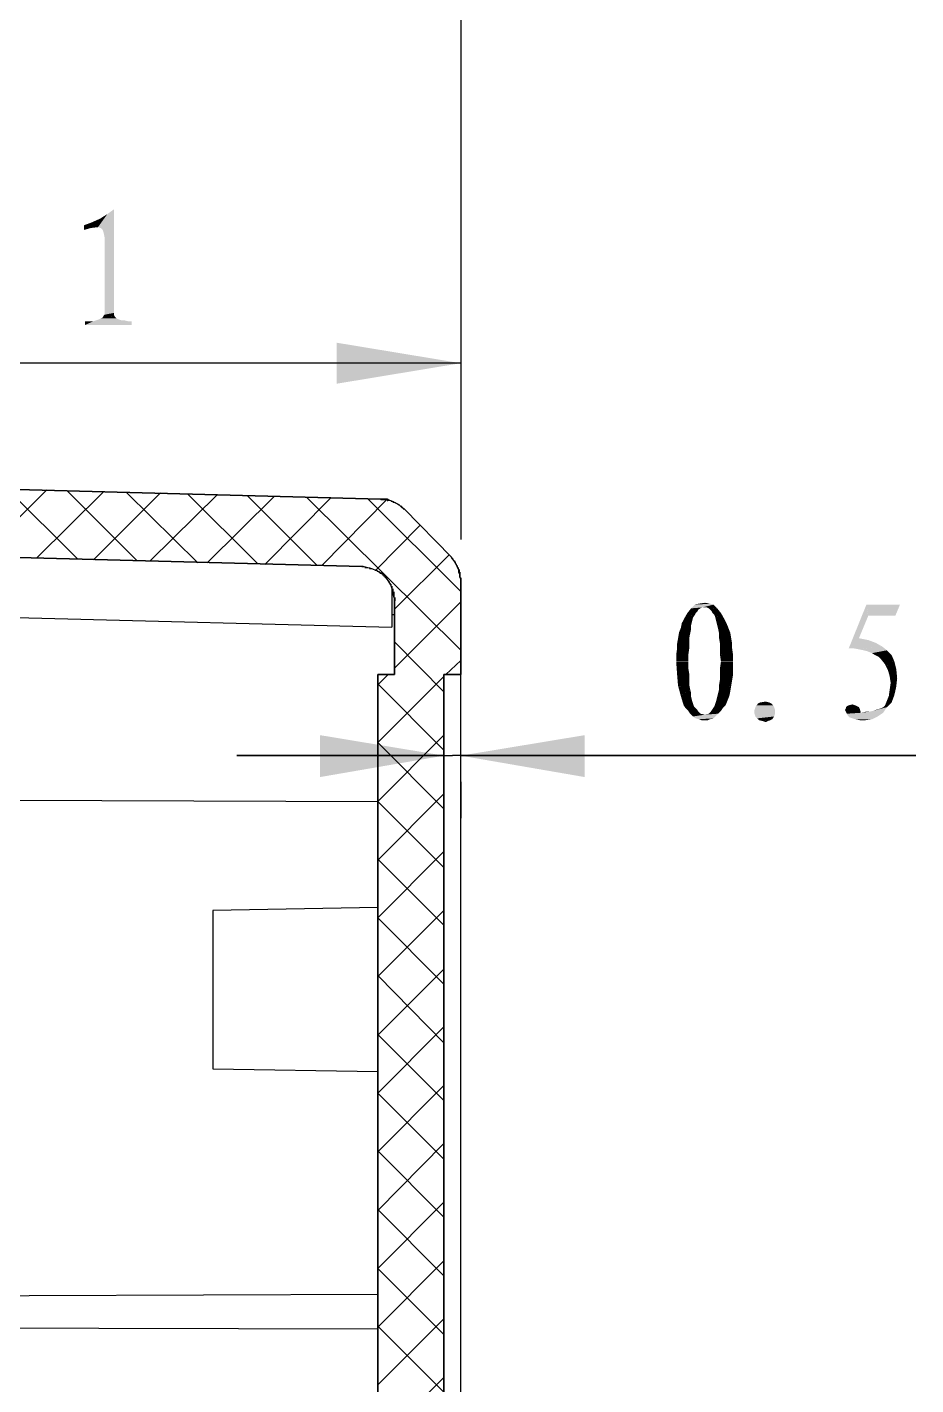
# Model space of a CAD drawing. Header units: millimetres. Extents: x 67 to 592, y -195 to 280.
# Drawn here: x 428.56 to 455.46, y 90.32 to 131.42 of the extents above; entities that cross this region are included whole.
import ezdxf

# ---------------------------------------------------------------- set-up
doc = ezdxf.new("R2010")
doc.units = ezdxf.units.MM
doc.layers.add('PDF_图层 1', color=7, linetype='Continuous', true_color=0x231f20)

msp = doc.modelspace()

# ---------------------------------------------------------------- linework, layer by layer
at = {"layer": 'PDF_图层 1', "color": 7, "lineweight": -3}
for points in [[(441.685, 143.794), (441.685, 115.913)], [(441.685, 123.137), (441.685, 115.913)], [(441.685, 121.247), (427.124, 121.247)], [(429.156, 117.409), (427.124, 115.377)], [(427.971, 117.437), (430.087, 115.32)], [(430.877, 117.352), (428.845, 115.349)], [(429.777, 117.38), (431.893, 115.264)], [(432.599, 117.324), (430.567, 115.292)], [(431.583, 117.324), (433.727, 115.207)], [(434.32, 117.268), (432.288, 115.264)], [(433.417, 117.296), (435.533, 115.179)], [(436.041, 117.211), (434.01, 115.208)], [(435.223, 117.239), (437.34, 115.123)], [(437.763, 117.183), (435.759, 115.151)], [(437.029, 117.183), (441.685, 112.555)], [(438.863, 117.155), (441.685, 114.333)], [(439.456, 117.126), (437.481, 115.123)], [(439.964, 116.844), (441.403, 115.377), (439.964, 116.844), (439.907, 116.873), (439.823, 116.957), (439.597, 117.07), (439.512, 117.098), (439.456, 117.127), (439.258, 117.127)], [(440.444, 116.336), (439.118, 114.982)], [(441.319, 115.433), (439.682, 113.797)], [(441.685, 3.994), (441.685, 114.671), (441.685, 114.728), (441.657, 114.784), (441.657, 114.869), (441.629, 114.925), (441.629, 114.982), (441.601, 115.038), (441.572, 115.095), (441.544, 115.151), (441.488, 115.264), (441.431, 115.32), (441.403, 115.377)], [(439.597, 114.417), (439.597, 113.26)], [(441.685, 114.671), (441.685, 111.821)], [(441.685, 114.022), (439.682, 112.019)], [(417.614, 113.825), (439.597, 113.26)], [(439.682, 113.627), (439.597, 113.627)], [(439.682, 112.809), (441.178, 111.285)], [(441.685, 112.244), (441.234, 111.821)], [(439.484, 111.821), (439.174, 111.511)], [(441.177, 6.816), (441.177, 111.821), (441.685, 111.821), (441.177, 111.821), (441.177, 6.816), (441.685, 6.816)], [(441.177, 111.765), (439.174, 109.761)], [(439.174, 111.539), (441.177, 109.535)], [(441.177, 107.475), (441.177, 110.579), (441.177, 73.696)], [(441.177, 109.987), (439.174, 107.983)], [(439.174, 109.761), (441.177, 107.758)], [(441.177, 109.366), (434.913, 109.366), (441.431, 109.366)], [(441.685, 109.366), (455.457, 109.366), (441.431, 109.366)], [(441.685, 108.576), (441.685, 107.475)], [(441.177, 108.209), (439.174, 106.205)], [(414.115, 108.068), (439.174, 107.983)], [(439.174, 107.983), (441.177, 105.98)], [(441.177, 106.46), (439.174, 104.456)], [(439.174, 106.234), (441.177, 104.23)], [(439.174, 104.766), (434.179, 104.682)], [(434.179, 104.682), (434.179, 99.884)], [(441.177, 104.682), (439.174, 102.678)], [(439.174, 104.456), (441.177, 102.452)], [(441.177, 102.904), (439.174, 100.9)], [(439.174, 102.706), (441.177, 100.675)], [(441.177, 101.154), (439.174, 99.151)], [(439.174, 100.928), (441.177, 98.925)], [(434.179, 99.884), (439.174, 99.8)], [(441.177, 99.376), (439.174, 97.373)], [(439.174, 99.151), (441.177, 97.147)], [(441.177, 97.627), (439.174, 95.595)], [(439.174, 97.401), (441.177, 95.397)], [(441.177, 95.849), (439.174, 93.845)], [(439.174, 95.623), (441.177, 93.62)], [(441.177, 94.071), (439.174, 92.067)], [(439.174, 93.845), (441.177, 91.842)], [(439.174, 93.055), (418.066, 92.971)], [(441.177, 92.321), (439.174, 90.318)], [(439.174, 92.096), (441.177, 90.092)], [(418.066, 92.067), (439.174, 92.011)], [(441.177, 90.543), (439.174, 88.54)]]:
    msp.add_lwpolyline(points, dxfattribs=at)
for points in [[(412.563, 117.324), (413.071, 117.324), (413.071, 117.832), (439.259, 117.126), (413.071, 117.832), (413.071, 117.324)], [(438.694, 115.095), (410.587, 115.828)], [(439.174, 62.126), (439.174, 111.821)], [(439.174, 111.821), (439.682, 111.821)]]:
    msp.add_lwpolyline(points, close=True, dxfattribs=at)
msp.add_open_spline([(439.682, 114.079), (439.682, 113.326), (439.682, 112.574), (439.682, 111.821), (439.682, 112.574), (439.682, 113.326), (439.682, 114.079), (439.672, 114.126), (439.663, 114.173), (439.654, 114.22), (439.602, 114.687), (439.29, 114.985), (438.835, 115.066), (438.788, 115.076), (438.741, 115.085), (438.694, 115.095)], degree=3, knots=[0, 0, 0, 0, 1, 1, 1, 2, 2, 2, 3, 3, 3, 4, 4, 4, 5, 5, 5, 5], dxfattribs=at)
at = {"layer": 'PDF_图层 1', "color": 7, "transparency": 33554559}
for points in [[(430.708, 125.367), (430.99, 125.762), (431.188, 125.903)], [(430.792, 125.338), (430.708, 125.367), (431.188, 125.903)], [(430.792, 125.338), (430.849, 125.282), (431.188, 125.903)], [(430.849, 125.282), (430.877, 125.197), (431.188, 125.903)], [(430.877, 125.197), (430.905, 125.056), (431.188, 125.903)], [(431.188, 125.903), (430.906, 125.056), (431.188, 122.77)], [(430.511, 125.508), (430.284, 125.423), (430.708, 125.366)], [(430.285, 125.423), (430.482, 125.338), (430.708, 125.366)], [(430.285, 125.423), (430.285, 125.282), (430.482, 125.338)], [(430.511, 125.508), (430.708, 125.366), (430.765, 125.62)], [(430.765, 125.62), (430.708, 125.366), (430.99, 125.762)], [(430.906, 125.056), (430.906, 122.714), (431.188, 122.77)], [(431.611, 122.516), (430.313, 122.404), (431.724, 122.516)], [(430.567, 122.516), (430.313, 122.404), (431.611, 122.516)], [(430.454, 122.516), (430.313, 122.404), (430.567, 122.516)], [(430.313, 122.516), (430.313, 122.404), (430.454, 122.516)], [(431.724, 122.516), (430.313, 122.404), (431.724, 122.404)], [(431.413, 122.545), (430.567, 122.517), (431.498, 122.545)], [(430.652, 122.545), (430.567, 122.517), (431.413, 122.545)], [(431.498, 122.545), (430.567, 122.517), (431.611, 122.517)], [(430.736, 122.573), (430.652, 122.545), (431.329, 122.573)], [(431.329, 122.573), (430.652, 122.545), (431.413, 122.545)], [(430.792, 122.601), (430.736, 122.573), (431.273, 122.601)], [(431.272, 122.601), (430.736, 122.573), (431.329, 122.573)], [(430.849, 122.629), (430.792, 122.601), (431.216, 122.657)], [(431.216, 122.657), (430.792, 122.601), (431.272, 122.601)], [(430.877, 122.686), (430.849, 122.629), (431.216, 122.658)], [(430.906, 122.714), (430.877, 122.686), (431.188, 122.714)], [(431.188, 122.714), (430.877, 122.686), (431.216, 122.657)], [(431.188, 122.77), (430.906, 122.714), (431.188, 122.714)], [(441.685, 121.247), (437.932, 121.867), (437.932, 120.626)], [(448.769, 113.938), (448.656, 113.825), (449.333, 113.938)], [(448.656, 113.825), (448.994, 113.853), (449.333, 113.937)], [(449.248, 113.966), (448.768, 113.938), (449.333, 113.938)], [(448.882, 113.966), (448.769, 113.938), (449.248, 113.966)], [(449.079, 113.994), (448.882, 113.966), (449.248, 113.966)], [(448.994, 113.853), (449.079, 113.853), (449.333, 113.938)], [(449.079, 113.853), (449.135, 113.853), (449.333, 113.938)], [(449.135, 113.853), (449.192, 113.825), (449.333, 113.938)], [(449.333, 113.938), (449.192, 113.825), (449.446, 113.825)], [(454.017, 113.599), (453.425, 112.611), (453.961, 113.938)], [(453.961, 113.938), (454.018, 113.599), (454.977, 113.938)], [(454.017, 113.599), (454.836, 113.599), (454.977, 113.938)], [(448.43, 113.486), (448.373, 113.373), (448.684, 113.429)], [(448.543, 113.684), (448.43, 113.486), (448.797, 113.684)], [(448.43, 113.486), (448.769, 113.627), (448.797, 113.683)], [(448.43, 113.486), (448.712, 113.543), (448.769, 113.627)], [(448.43, 113.486), (448.684, 113.429), (448.712, 113.543)], [(448.543, 113.684), (448.881, 113.796), (448.938, 113.825)], [(448.656, 113.825), (448.543, 113.683), (448.938, 113.825)], [(448.543, 113.684), (448.853, 113.74), (448.882, 113.796)], [(448.543, 113.684), (448.797, 113.684), (448.853, 113.74)], [(448.656, 113.825), (448.938, 113.825), (448.994, 113.853)], [(449.192, 113.825), (449.22, 113.797), (449.446, 113.825)], [(449.22, 113.797), (449.277, 113.74), (449.446, 113.824)], [(449.277, 113.74), (449.305, 113.683), (449.446, 113.824)], [(449.446, 113.825), (449.305, 113.683), (449.559, 113.683)], [(449.305, 113.684), (449.361, 113.627), (449.559, 113.684)], [(449.361, 113.627), (449.389, 113.543), (449.559, 113.684)], [(449.559, 113.684), (449.389, 113.542), (449.671, 113.486)], [(449.389, 113.543), (449.417, 113.43), (449.671, 113.486)], [(449.671, 113.486), (449.417, 113.429), (449.728, 113.373)], [(454.017, 113.599), (453.735, 112.922), (453.425, 112.611)], [(448.289, 113.091), (448.261, 112.922), (448.628, 113.063)], [(448.261, 112.922), (448.599, 112.922), (448.627, 113.063)], [(448.345, 113.232), (448.289, 113.091), (448.656, 113.204)], [(448.289, 113.091), (448.628, 113.063), (448.656, 113.204)], [(448.374, 113.373), (448.345, 113.232), (448.656, 113.317)], [(448.656, 113.317), (448.345, 113.232), (448.656, 113.204)], [(448.374, 113.373), (448.656, 113.317), (448.684, 113.43)], [(449.417, 113.43), (449.446, 113.317), (449.728, 113.373)], [(449.728, 113.373), (449.446, 113.317), (449.785, 113.232)], [(449.446, 113.317), (449.474, 113.204), (449.784, 113.232)], [(449.784, 113.232), (449.474, 113.204), (449.841, 113.091)], [(449.474, 113.204), (449.502, 113.063), (449.841, 113.091)], [(449.502, 113.063), (449.502, 112.921), (449.841, 113.091)], [(449.841, 113.091), (449.502, 112.922), (449.869, 112.922)], [(448.261, 112.922), (448.232, 112.752), (448.599, 112.922)], [(448.599, 112.922), (448.232, 112.752), (448.599, 112.752)], [(448.232, 112.752), (448.232, 112.611), (448.599, 112.752)], [(448.599, 112.752), (448.232, 112.611), (448.599, 112.611)], [(449.502, 112.922), (449.53, 112.752), (449.869, 112.922)], [(449.869, 112.922), (449.53, 112.752), (449.897, 112.752)], [(449.53, 112.752), (449.53, 112.611), (449.897, 112.752)], [(449.897, 112.752), (449.531, 112.611), (449.897, 112.611)], [(453.735, 112.922), (453.425, 112.611), (454.017, 112.865)], [(454.017, 112.865), (453.425, 112.611), (454.243, 112.781)], [(454.243, 112.781), (453.425, 112.611), (454.441, 112.668)], [(453.425, 112.611), (453.594, 112.611), (454.441, 112.668)], [(453.594, 112.611), (453.735, 112.584), (454.441, 112.668)], [(453.735, 112.583), (453.876, 112.555), (454.441, 112.668)], [(454.441, 112.668), (453.876, 112.555), (454.582, 112.555)], [(448.232, 112.611), (448.204, 112.414), (448.599, 112.611)], [(448.204, 112.414), (448.571, 112.414), (448.599, 112.611)], [(448.204, 112.414), (448.204, 112.217), (448.571, 112.414)], [(448.571, 112.414), (448.204, 112.217), (448.571, 112.217)], [(448.204, 112.216), (448.232, 111.821), (448.571, 112.216)], [(448.571, 112.216), (448.232, 111.821), (448.571, 112.019)], [(449.53, 112.611), (449.53, 112.414), (449.897, 112.611)], [(449.53, 112.414), (449.559, 112.217), (449.926, 112.414)], [(449.925, 112.216), (449.53, 112.019), (449.925, 112.019)], [(449.897, 112.611), (449.531, 112.414), (449.925, 112.414)], [(449.559, 112.216), (449.531, 112.019), (449.925, 112.216)], [(449.925, 112.414), (449.559, 112.217), (449.925, 112.217)], [(453.876, 112.555), (453.989, 112.527), (454.582, 112.555)], [(453.989, 112.527), (454.13, 112.47), (454.582, 112.555)], [(454.13, 112.47), (454.215, 112.413), (454.582, 112.555)], [(454.582, 112.555), (454.215, 112.413), (454.723, 112.413)], [(454.215, 112.414), (454.328, 112.357), (454.723, 112.414)], [(454.328, 112.357), (454.412, 112.273), (454.723, 112.414)], [(454.723, 112.414), (454.412, 112.273), (454.807, 112.217)], [(454.412, 112.273), (454.525, 112.132), (454.808, 112.216)], [(454.807, 112.216), (454.526, 112.132), (454.864, 111.99)], [(448.571, 112.019), (448.232, 111.821), (448.599, 111.849)], [(448.599, 111.849), (448.232, 111.821), (448.599, 111.68)], [(448.232, 111.821), (448.26, 111.482), (448.599, 111.68)], [(449.53, 112.019), (449.53, 111.849), (449.926, 112.019)], [(449.925, 112.019), (449.53, 111.849), (449.925, 111.821)], [(449.53, 111.849), (449.53, 111.68), (449.926, 111.821)], [(449.53, 111.68), (449.897, 111.652), (449.926, 111.821)], [(454.525, 112.132), (454.61, 111.962), (454.864, 111.99)], [(454.61, 111.962), (454.666, 111.765), (454.864, 111.99)], [(454.864, 111.99), (454.666, 111.765), (454.892, 111.708)], [(448.599, 111.68), (448.261, 111.483), (448.599, 111.511)], [(448.599, 111.511), (448.261, 111.483), (448.627, 111.37)], [(448.261, 111.482), (448.345, 111.172), (448.627, 111.37)], [(449.53, 111.68), (449.502, 111.511), (449.897, 111.652)], [(449.502, 111.511), (449.869, 111.483), (449.897, 111.652)], [(449.502, 111.511), (449.502, 111.37), (449.869, 111.483)], [(449.502, 111.37), (449.841, 111.313), (449.869, 111.482)], [(454.666, 111.765), (454.695, 111.567), (454.893, 111.708)], [(454.695, 111.567), (454.666, 111.37), (454.864, 111.454)], [(454.666, 111.37), (454.807, 111.2), (454.864, 111.454)], [(454.695, 111.567), (454.864, 111.454), (454.892, 111.708)], [(448.628, 111.37), (448.345, 111.172), (448.656, 111.257)], [(448.656, 111.257), (448.345, 111.172), (448.656, 111.144)], [(448.345, 111.172), (448.43, 110.89), (448.656, 111.144)], [(448.656, 111.144), (448.43, 110.89), (448.684, 111.031)], [(448.684, 111.031), (448.43, 110.89), (448.74, 110.862)], [(449.361, 110.862), (449.7, 110.89), (449.756, 111.031)], [(449.417, 111.031), (449.361, 110.862), (449.756, 111.031)], [(449.417, 111.031), (449.756, 111.031), (449.813, 111.172)], [(449.446, 111.144), (449.418, 111.031), (449.813, 111.172)], [(449.474, 111.257), (449.446, 111.144), (449.813, 111.172)], [(449.502, 111.37), (449.474, 111.257), (449.841, 111.313)], [(449.474, 111.257), (449.813, 111.172), (449.841, 111.313)], [(450.913, 111.003), (450.744, 110.975), (451.026, 110.975)], [(454.582, 111.031), (454.525, 110.89), (454.723, 110.974)], [(454.638, 111.172), (454.581, 111.031), (454.807, 111.2)], [(454.582, 111.031), (454.723, 110.974), (454.807, 111.2)], [(454.666, 111.37), (454.639, 111.172), (454.808, 111.2)], [(448.43, 110.89), (448.486, 110.805), (448.74, 110.862)], [(448.74, 110.862), (448.486, 110.805), (448.825, 110.777)], [(448.486, 110.805), (448.571, 110.721), (448.825, 110.777)], [(448.825, 110.777), (448.571, 110.721), (448.882, 110.693)], [(448.571, 110.721), (448.628, 110.636), (448.882, 110.693)], [(448.882, 110.693), (448.628, 110.636), (448.938, 110.636)], [(448.628, 110.636), (448.712, 110.551), (448.938, 110.636)], [(448.938, 110.636), (448.712, 110.551), (449.079, 110.608)], [(449.079, 110.608), (448.712, 110.551), (449.474, 110.636)], [(448.712, 110.551), (449.389, 110.551), (449.474, 110.636)], [(449.192, 110.636), (449.079, 110.608), (449.474, 110.636)], [(449.248, 110.693), (449.192, 110.636), (449.559, 110.721)], [(449.192, 110.636), (449.474, 110.636), (449.559, 110.721)], [(449.305, 110.777), (449.248, 110.693), (449.559, 110.721)], [(449.361, 110.862), (449.305, 110.777), (449.615, 110.805)], [(449.305, 110.777), (449.559, 110.721), (449.615, 110.805)], [(449.361, 110.862), (449.615, 110.805), (449.7, 110.89)], [(450.603, 110.834), (450.574, 110.749), (451.168, 110.834)], [(450.574, 110.749), (450.574, 110.636), (451.195, 110.749)], [(450.574, 110.636), (450.603, 110.551), (451.195, 110.636)], [(451.167, 110.834), (450.575, 110.749), (451.195, 110.749)], [(451.195, 110.749), (450.575, 110.636), (451.195, 110.636)], [(450.631, 110.89), (450.603, 110.833), (451.139, 110.89)], [(451.139, 110.89), (450.603, 110.833), (451.167, 110.833)], [(450.603, 110.551), (451.168, 110.551), (451.195, 110.636)], [(450.687, 110.947), (450.631, 110.89), (451.082, 110.947)], [(451.082, 110.947), (450.631, 110.89), (451.139, 110.89)], [(450.744, 110.974), (450.687, 110.947), (451.026, 110.974)], [(451.026, 110.974), (450.687, 110.947), (451.082, 110.947)], [(453.34, 110.805), (453.312, 110.749), (453.763, 110.777)], [(453.312, 110.749), (453.34, 110.692), (453.763, 110.777)], [(453.368, 110.862), (453.34, 110.834), (453.679, 110.862)], [(453.679, 110.862), (453.34, 110.834), (453.735, 110.834)], [(453.34, 110.834), (453.34, 110.805), (453.735, 110.834)], [(453.735, 110.834), (453.34, 110.805), (453.763, 110.777)], [(453.763, 110.777), (453.34, 110.693), (453.792, 110.664)], [(453.34, 110.693), (453.368, 110.636), (453.792, 110.664)], [(453.425, 110.89), (453.368, 110.862), (453.622, 110.89)], [(453.622, 110.89), (453.368, 110.862), (453.679, 110.862)], [(453.792, 110.664), (453.368, 110.636), (454.469, 110.664)], [(453.368, 110.636), (453.397, 110.579), (454.469, 110.664)], [(453.396, 110.58), (453.453, 110.523), (454.3, 110.551)], [(453.397, 110.58), (454.3, 110.551), (454.469, 110.664)], [(453.538, 110.918), (453.425, 110.89), (453.622, 110.89)], [(453.933, 110.693), (453.792, 110.664), (454.046, 110.693)], [(454.046, 110.693), (453.792, 110.664), (454.469, 110.664)], [(454.046, 110.693), (454.158, 110.721), (454.581, 110.834)], [(454.046, 110.693), (454.469, 110.664), (454.581, 110.834)], [(454.243, 110.749), (454.158, 110.721), (454.582, 110.834)], [(454.328, 110.777), (454.243, 110.749), (454.582, 110.834)], [(454.412, 110.805), (454.328, 110.777), (454.582, 110.833)], [(454.469, 110.834), (454.412, 110.805), (454.581, 110.834)], [(454.469, 110.834), (454.581, 110.834), (454.723, 110.975)], [(454.525, 110.89), (454.469, 110.833), (454.723, 110.974)], [(448.712, 110.551), (448.797, 110.495), (449.389, 110.551)], [(448.797, 110.495), (449.333, 110.495), (449.389, 110.551)], [(448.797, 110.495), (448.882, 110.467), (449.333, 110.495)], [(448.882, 110.467), (449.22, 110.467), (449.333, 110.495)], [(448.882, 110.467), (448.966, 110.439), (449.22, 110.467)], [(448.966, 110.439), (449.079, 110.439), (449.22, 110.467)], [(449.079, 110.439), (449.163, 110.439), (449.22, 110.467)], [(450.603, 110.551), (450.66, 110.495), (451.168, 110.551)], [(450.659, 110.495), (451.11, 110.467), (451.167, 110.551)], [(450.659, 110.495), (450.716, 110.438), (451.11, 110.467)], [(450.716, 110.439), (451.054, 110.439), (451.111, 110.467)], [(450.716, 110.439), (450.828, 110.41), (451.054, 110.439)], [(450.828, 110.41), (450.97, 110.41), (451.055, 110.438)], [(450.828, 110.41), (450.913, 110.382), (450.97, 110.41)], [(453.453, 110.523), (453.538, 110.495), (454.3, 110.551)], [(453.538, 110.495), (453.622, 110.467), (454.3, 110.551)], [(453.622, 110.467), (454.13, 110.467), (454.3, 110.551)], [(453.622, 110.467), (453.764, 110.439), (454.13, 110.467)], [(453.763, 110.439), (453.933, 110.439), (454.13, 110.467)], [(441.177, 109.366), (437.424, 109.987), (437.424, 108.717)], [(441.685, 109.366), (445.439, 108.717), (445.439, 109.987)]]:
    msp.add_solid(points, dxfattribs=at)
at = {"layer": 'PDF_图层 1', "color": 7, "lineweight": -3, "transparency": 33554559}
for points in [[(439.259, 117.126), (439.259, 117.098), (439.315, 117.126), (439.315, 117.098)], [(439.287, 117.126), (439.287, 117.098), (439.314, 117.126), (439.314, 117.098)], [(439.287, 117.126), (439.287, 117.098), (439.314, 117.126), (439.314, 117.098)], [(439.287, 117.126), (439.287, 117.098), (439.314, 117.126), (439.314, 117.098)], [(439.287, 117.126), (439.287, 117.098), (439.343, 117.126), (439.343, 117.098)], [(439.314, 117.126), (439.314, 117.098), (439.343, 117.126), (439.343, 117.098)], [(439.314, 117.126), (439.314, 117.098), (439.343, 117.126), (439.343, 117.098)], [(439.314, 117.126), (439.314, 117.098), (439.343, 117.126), (439.343, 117.098)], [(439.314, 117.126), (439.314, 117.098), (439.371, 117.126), (439.371, 117.098)], [(439.343, 117.126), (439.343, 117.098), (439.371, 117.126), (439.371, 117.098)], [(439.343, 117.126), (439.343, 117.098), (439.371, 117.126), (439.371, 117.098)], [(439.343, 117.126), (439.343, 117.098), (439.4, 117.126), (439.4, 117.098)], [(439.371, 117.126), (439.371, 117.098), (439.4, 117.126), (439.4, 117.098)], [(439.371, 117.126), (439.371, 117.098), (439.4, 117.126), (439.4, 117.098)], [(439.371, 117.126), (439.371, 117.098), (439.4, 117.126), (439.4, 117.098)], [(439.371, 117.126), (439.371, 117.098), (439.428, 117.126), (439.428, 117.098)], [(439.4, 117.126), (439.4, 117.098), (439.427, 117.126), (439.427, 117.098)], [(439.4, 117.126), (439.4, 117.098), (439.427, 117.126), (439.427, 117.098)], [(439.4, 117.126), (439.4, 117.098), (439.427, 117.126), (439.427, 117.098)], [(439.4, 117.126), (439.4, 117.098), (439.456, 117.126), (439.456, 117.098)], [(439.428, 117.126), (439.428, 117.098), (439.456, 117.126), (439.456, 117.098)], [(439.428, 117.126), (439.428, 117.098), (439.456, 117.126), (439.456, 117.098)], [(439.428, 117.126), (439.428, 117.098), (439.456, 117.126), (439.456, 117.098)], [(439.428, 117.126), (439.428, 117.098), (439.485, 117.126), (439.485, 117.098)], [(439.456, 117.126), (439.456, 117.098), (439.484, 117.126), (439.484, 117.098)], [(439.456, 117.126), (439.456, 117.07), (439.484, 117.126), (439.484, 117.07)], [(439.484, 117.098), (439.484, 117.071), (439.513, 117.098), (439.513, 117.071)], [(439.484, 117.098), (439.484, 117.071), (439.513, 117.098), (439.513, 117.071)], [(439.484, 117.098), (439.484, 117.071), (439.513, 117.098), (439.513, 117.071)], [(439.484, 117.098), (439.484, 117.071), (439.513, 117.098), (439.513, 117.071)], [(439.484, 117.098), (439.484, 117.071), (439.541, 117.098), (439.541, 117.071)], [(439.513, 117.098), (439.513, 117.071), (439.541, 117.098), (439.541, 117.071)], [(439.513, 117.098), (439.513, 117.071), (439.541, 117.098), (439.541, 117.071)], [(439.513, 117.098), (439.513, 117.071), (439.541, 117.098), (439.541, 117.071)], [(439.513, 117.098), (439.513, 117.071), (439.569, 117.098), (439.569, 117.071)], [(439.541, 117.098), (439.541, 117.071), (439.569, 117.098), (439.569, 117.071)], [(439.541, 117.098), (439.541, 117.071), (439.569, 117.098), (439.569, 117.071)], [(439.541, 117.098), (439.541, 117.071), (439.569, 117.098), (439.569, 117.071)], [(439.541, 117.098), (439.541, 117.071), (439.597, 117.098), (439.597, 117.071)], [(439.569, 117.071), (439.569, 117.042), (439.597, 117.071), (439.597, 117.042)], [(439.569, 117.071), (439.569, 117.042), (439.597, 117.071), (439.597, 117.042)], [(439.569, 117.071), (439.569, 117.042), (439.597, 117.071), (439.597, 117.042)], [(439.569, 117.071), (439.569, 117.042), (439.625, 117.071), (439.625, 117.042)], [(439.597, 117.071), (439.597, 117.042), (439.625, 117.071), (439.625, 117.042)], [(439.597, 117.071), (439.597, 117.042), (439.625, 117.071), (439.625, 117.042)], [(439.597, 117.071), (439.597, 117.042), (439.625, 117.071), (439.625, 117.042)], [(439.597, 117.071), (439.597, 117.042), (439.654, 117.071), (439.654, 117.042)], [(439.625, 117.071), (439.625, 117.042), (439.654, 117.071), (439.654, 117.042)], [(439.625, 117.071), (439.625, 117.042), (439.654, 117.071), (439.654, 117.042)], [(439.625, 117.071), (439.625, 117.014), (439.654, 117.071), (439.654, 117.014)], [(439.654, 117.042), (439.654, 117.014), (439.681, 117.042), (439.681, 117.014)], [(439.654, 117.042), (439.654, 117.014), (439.681, 117.042), (439.681, 117.014)], [(439.654, 117.042), (439.654, 117.014), (439.681, 117.042), (439.681, 117.014)], [(439.654, 117.042), (439.654, 117.014), (439.681, 117.042), (439.681, 117.014)], [(439.654, 117.042), (439.654, 117.014), (439.71, 117.042), (439.71, 117.014)], [(439.682, 117.042), (439.682, 117.014), (439.71, 117.042), (439.71, 117.014)], [(439.682, 117.042), (439.682, 117.014), (439.71, 117.042), (439.71, 117.014)], [(439.682, 117.042), (439.682, 117.014), (439.71, 117.042), (439.71, 117.014)], [(439.682, 117.042), (439.682, 117.014), (439.71, 117.042), (439.71, 117.014)], [(439.71, 117.014), (439.71, 116.985), (439.738, 117.014), (439.738, 116.985)], [(439.71, 117.014), (439.71, 116.985), (439.738, 117.014), (439.738, 116.985)], [(439.71, 117.014), (439.71, 116.985), (439.738, 117.014), (439.738, 116.985)], [(439.71, 117.014), (439.71, 116.985), (439.738, 117.014), (439.738, 116.985)], [(439.71, 117.014), (439.71, 116.985), (439.766, 117.014), (439.766, 116.985)], [(439.738, 117.014), (439.738, 116.985), (439.766, 117.014), (439.766, 116.985)], [(439.738, 117.014), (439.738, 116.985), (439.766, 117.014), (439.766, 116.985)], [(439.738, 117.014), (439.738, 116.985), (439.766, 117.014), (439.766, 116.985)], [(439.738, 117.014), (439.738, 116.985), (439.766, 117.014), (439.766, 116.985)], [(439.766, 116.985), (439.766, 116.958), (439.795, 116.985), (439.795, 116.958)], [(439.766, 116.985), (439.766, 116.958), (439.795, 116.985), (439.795, 116.958)], [(439.766, 116.985), (439.766, 116.958), (439.795, 116.985), (439.795, 116.958)], [(439.766, 116.985), (439.766, 116.958), (439.795, 116.985), (439.795, 116.958)], [(439.766, 116.985), (439.766, 116.958), (439.795, 116.985), (439.795, 116.958)], [(439.766, 116.985), (439.766, 116.958), (439.823, 116.985), (439.823, 116.958)], [(439.795, 116.985), (439.795, 116.958), (439.823, 116.985), (439.823, 116.958)], [(439.795, 116.985), (439.795, 116.929), (439.823, 116.985), (439.823, 116.929)], [(439.795, 116.957), (439.795, 116.929), (439.851, 116.957), (439.851, 116.929)], [(439.823, 116.957), (439.823, 116.929), (439.851, 116.957), (439.851, 116.929)], [(439.823, 116.957), (439.823, 116.929), (439.851, 116.957), (439.851, 116.929)], [(439.823, 116.957), (439.823, 116.929), (439.851, 116.957), (439.851, 116.929)], [(439.823, 116.957), (439.823, 116.929), (439.851, 116.957), (439.851, 116.929)], [(439.823, 116.957), (439.823, 116.929), (439.851, 116.957), (439.851, 116.929)], [(439.851, 116.929), (439.851, 116.901), (439.879, 116.929), (439.879, 116.901)], [(439.851, 116.929), (439.851, 116.901), (439.879, 116.929), (439.879, 116.901)], [(439.851, 116.929), (439.851, 116.901), (439.879, 116.929), (439.879, 116.901)], [(439.851, 116.929), (439.851, 116.901), (439.879, 116.929), (439.879, 116.901)], [(439.851, 116.929), (439.851, 116.901), (439.879, 116.929), (439.879, 116.901)], [(439.851, 116.929), (439.851, 116.901), (439.908, 116.929), (439.908, 116.901)], [(439.879, 116.929), (439.879, 116.872), (439.908, 116.929), (439.908, 116.872)], [(439.879, 116.901), (439.879, 116.873), (439.908, 116.901), (439.908, 116.873)], [(439.879, 116.901), (439.879, 116.873), (439.908, 116.901), (439.908, 116.873)], [(439.879, 116.901), (439.879, 116.873), (439.936, 116.901), (439.936, 116.873)], [(439.908, 116.901), (439.908, 116.873), (439.935, 116.901), (439.935, 116.873)], [(439.908, 116.901), (439.908, 116.844), (439.935, 116.901), (439.935, 116.844)], [(439.908, 116.872), (439.908, 116.844), (439.935, 116.872), (439.935, 116.844)], [(439.908, 116.872), (439.908, 116.844), (439.935, 116.872), (439.935, 116.844)], [(439.908, 116.872), (439.908, 116.844), (439.964, 116.872), (439.964, 116.844)], [(439.936, 116.872), (439.936, 116.844), (439.964, 116.872), (439.964, 116.844)], [(439.936, 116.872), (439.936, 116.816), (439.964, 116.872), (439.964, 116.816)], [(439.936, 116.844), (439.936, 116.817), (439.964, 116.844), (439.964, 116.817)], [(439.936, 116.844), (439.936, 116.817), (439.992, 116.844), (439.992, 116.817)], [(439.964, 116.844), (439.964, 116.817), (439.992, 116.844), (439.992, 116.817)], [(438.694, 115.095), (438.694, 115.066), (438.751, 115.095), (438.751, 115.066)], [(438.694, 115.095), (438.694, 115.066), (438.722, 115.095), (438.722, 115.066)], [(438.722, 115.095), (438.722, 115.066), (438.779, 115.095), (438.779, 115.066)], [(438.722, 115.095), (438.722, 115.066), (438.75, 115.095), (438.75, 115.066)], [(438.722, 115.095), (438.722, 115.066), (438.75, 115.095), (438.75, 115.066)], [(438.722, 115.095), (438.722, 115.066), (438.75, 115.095), (438.75, 115.066)], [(438.751, 115.095), (438.751, 115.066), (438.807, 115.095), (438.807, 115.066)], [(438.751, 115.095), (438.751, 115.066), (438.779, 115.095), (438.779, 115.066)], [(438.751, 115.095), (438.751, 115.066), (438.779, 115.095), (438.779, 115.066)], [(438.751, 115.095), (438.751, 115.066), (438.779, 115.095), (438.779, 115.066)], [(438.779, 115.095), (438.779, 115.038), (438.807, 115.095), (438.807, 115.038)], [(441.403, 115.349), (441.403, 115.32), (441.431, 115.349), (441.431, 115.32)], [(441.403, 115.349), (441.403, 115.32), (441.431, 115.349), (441.431, 115.32)], [(441.403, 115.349), (441.403, 115.32), (441.431, 115.349), (441.431, 115.32)], [(441.403, 115.349), (441.403, 115.32), (441.431, 115.349), (441.431, 115.32)], [(441.403, 115.349), (441.403, 115.32), (441.431, 115.349), (441.431, 115.32)], [(441.403, 115.349), (441.403, 115.32), (441.431, 115.349), (441.431, 115.32)], [(441.431, 115.349), (441.431, 115.292), (441.459, 115.349), (441.459, 115.292)], [(441.431, 115.32), (441.431, 115.292), (441.459, 115.32), (441.459, 115.292)], [(441.431, 115.32), (441.431, 115.292), (441.459, 115.32), (441.459, 115.292)], [(441.431, 115.32), (441.431, 115.292), (441.459, 115.32), (441.459, 115.292)], [(441.431, 115.32), (441.431, 115.292), (441.459, 115.32), (441.459, 115.292)], [(441.431, 115.32), (441.431, 115.292), (441.459, 115.32), (441.459, 115.292)], [(441.46, 115.292), (441.46, 115.236), (441.488, 115.292), (441.488, 115.236)], [(441.46, 115.292), (441.46, 115.264), (441.488, 115.292), (441.488, 115.264)], [(441.46, 115.292), (441.46, 115.264), (441.488, 115.292), (441.488, 115.264)], [(441.46, 115.292), (441.46, 115.264), (441.488, 115.292), (441.488, 115.264)], [(441.46, 115.292), (441.46, 115.264), (441.488, 115.292), (441.488, 115.264)], [(441.46, 115.292), (441.46, 115.264), (441.488, 115.292), (441.488, 115.264)], [(441.46, 115.264), (441.46, 115.236), (441.517, 115.264), (441.517, 115.236)], [(441.488, 115.264), (441.488, 115.207), (441.516, 115.264), (441.516, 115.207)], [(441.488, 115.264), (441.488, 115.236), (441.516, 115.264), (441.516, 115.236)], [(441.488, 115.264), (441.488, 115.236), (441.516, 115.264), (441.516, 115.236)], [(441.488, 115.236), (441.488, 115.208), (441.516, 115.236), (441.516, 115.208)], [(441.488, 115.236), (441.488, 115.208), (441.516, 115.236), (441.516, 115.208)], [(441.488, 115.236), (441.488, 115.208), (441.516, 115.236), (441.516, 115.208)], [(441.516, 115.236), (441.516, 115.179), (441.544, 115.236), (441.544, 115.179)], [(441.516, 115.208), (441.516, 115.18), (441.544, 115.208), (441.544, 115.18)], [(441.516, 115.208), (441.516, 115.18), (441.544, 115.208), (441.544, 115.18)], [(441.516, 115.208), (441.516, 115.18), (441.544, 115.208), (441.544, 115.18)], [(441.516, 115.208), (441.516, 115.18), (441.544, 115.208), (441.544, 115.18)], [(441.516, 115.208), (441.516, 115.18), (441.544, 115.208), (441.544, 115.18)], [(441.516, 115.179), (441.516, 115.151), (441.573, 115.179), (441.573, 115.151)], [(441.544, 115.179), (441.544, 115.122), (441.573, 115.179), (441.573, 115.122)], [(441.544, 115.179), (441.544, 115.151), (441.573, 115.179), (441.573, 115.151)], [(441.544, 115.179), (441.544, 115.151), (441.573, 115.179), (441.573, 115.151)], [(441.544, 115.151), (441.544, 115.123), (441.573, 115.151), (441.573, 115.123)], [(441.544, 115.151), (441.544, 115.123), (441.573, 115.151), (441.573, 115.123)], [(441.544, 115.151), (441.544, 115.123), (441.573, 115.151), (441.573, 115.123)], [(441.544, 115.151), (441.544, 115.123), (441.573, 115.151), (441.573, 115.123)], [(441.544, 115.151), (441.544, 115.123), (441.573, 115.151), (441.573, 115.123)], [(441.573, 115.123), (441.573, 115.066), (441.601, 115.123), (441.601, 115.066)], [(441.573, 115.123), (441.573, 115.095), (441.601, 115.123), (441.601, 115.095)], [(441.573, 115.123), (441.573, 115.095), (441.601, 115.123), (441.601, 115.095)], [(441.573, 115.123), (441.573, 115.095), (441.601, 115.123), (441.601, 115.095)], [(441.573, 115.123), (441.573, 115.095), (441.601, 115.123), (441.601, 115.095)], [(441.573, 115.095), (441.573, 115.066), (441.601, 115.095), (441.601, 115.066)], [(441.573, 115.095), (441.573, 115.066), (441.601, 115.095), (441.601, 115.066)], [(441.573, 115.095), (441.573, 115.066), (441.601, 115.095), (441.601, 115.066)], [(441.573, 115.095), (441.573, 115.066), (441.601, 115.095), (441.601, 115.066)], [(438.779, 115.066), (438.779, 115.038), (438.835, 115.066), (438.835, 115.038)], [(438.779, 115.066), (438.779, 115.038), (438.807, 115.066), (438.807, 115.038)], [(438.807, 115.066), (438.807, 115.038), (438.863, 115.066), (438.863, 115.038)], [(438.807, 115.066), (438.807, 115.038), (438.835, 115.066), (438.835, 115.038)], [(438.807, 115.066), (438.807, 115.038), (438.835, 115.066), (438.835, 115.038)], [(438.807, 115.066), (438.807, 115.038), (438.835, 115.066), (438.835, 115.038)], [(438.835, 115.066), (438.835, 115.038), (438.892, 115.066), (438.892, 115.038)], [(438.835, 115.066), (438.835, 115.038), (438.863, 115.066), (438.863, 115.038)], [(438.835, 115.066), (438.835, 115.038), (438.863, 115.066), (438.863, 115.038)], [(438.835, 115.066), (438.835, 115.038), (438.863, 115.066), (438.863, 115.038)], [(438.863, 115.066), (438.863, 115.038), (438.92, 115.066), (438.92, 115.038)], [(438.863, 115.066), (438.863, 115.038), (438.892, 115.066), (438.892, 115.038)], [(438.863, 115.066), (438.863, 115.038), (438.892, 115.066), (438.892, 115.038)], [(438.863, 115.066), (438.863, 115.038), (438.892, 115.066), (438.892, 115.038)], [(438.892, 115.066), (438.892, 115.038), (438.948, 115.066), (438.948, 115.038)], [(438.892, 115.066), (438.892, 115.038), (438.919, 115.066), (438.919, 115.038)], [(438.892, 115.066), (438.892, 115.038), (438.919, 115.066), (438.919, 115.038)], [(438.892, 115.066), (438.892, 115.038), (438.919, 115.066), (438.919, 115.038)], [(438.92, 115.066), (438.92, 115.038), (438.948, 115.066), (438.948, 115.038)], [(438.92, 115.066), (438.92, 115.038), (438.948, 115.066), (438.948, 115.038)], [(438.92, 115.066), (438.92, 115.038), (438.948, 115.066), (438.948, 115.038)], [(438.92, 115.038), (438.92, 115.01), (438.977, 115.038), (438.977, 115.01)], [(438.948, 115.038), (438.948, 115.01), (439.005, 115.038), (439.005, 115.01)], [(438.948, 115.038), (438.948, 115.01), (438.976, 115.038), (438.976, 115.01)], [(438.948, 115.038), (438.948, 115.01), (438.976, 115.038), (438.976, 115.01)], [(438.948, 115.038), (438.948, 115.01), (438.976, 115.038), (438.976, 115.01)], [(438.976, 115.038), (438.976, 115.01), (439.033, 115.038), (439.033, 115.01)], [(438.976, 115.038), (438.976, 115.01), (439.005, 115.038), (439.005, 115.01)], [(438.976, 115.038), (438.976, 115.01), (439.005, 115.038), (439.005, 115.01)], [(438.976, 115.038), (438.976, 115.01), (439.005, 115.038), (439.005, 115.01)], [(439.005, 115.038), (439.005, 115.01), (439.033, 115.038), (439.033, 115.01)], [(439.005, 115.038), (439.005, 115.01), (439.033, 115.038), (439.033, 115.01)], [(439.005, 115.038), (439.005, 115.01), (439.033, 115.038), (439.033, 115.01)], [(439.005, 115.038), (439.005, 115.01), (439.033, 115.038), (439.033, 115.01)], [(439.033, 115.01), (439.033, 114.982), (439.089, 115.01), (439.089, 114.982)], [(439.033, 115.01), (439.033, 114.982), (439.061, 115.01), (439.061, 114.982)], [(439.033, 115.01), (439.033, 114.982), (439.061, 115.01), (439.061, 114.982)], [(439.033, 115.01), (439.033, 114.982), (439.061, 115.01), (439.061, 114.982)], [(439.033, 115.01), (439.033, 114.982), (439.061, 115.01), (439.061, 114.982)], [(439.061, 115.01), (439.061, 114.982), (439.117, 115.01), (439.117, 114.982)], [(439.061, 115.01), (439.061, 114.982), (439.089, 115.01), (439.089, 114.982)], [(439.061, 115.01), (439.061, 114.982), (439.089, 115.01), (439.089, 114.982)], [(439.061, 115.01), (439.061, 114.982), (439.089, 115.01), (439.089, 114.982)], [(439.089, 115.01), (439.089, 114.954), (439.117, 115.01), (439.117, 114.954)], [(439.089, 114.982), (439.089, 114.954), (439.146, 114.982), (439.146, 114.954)], [(439.089, 114.982), (439.089, 114.954), (439.117, 114.982), (439.117, 114.954)], [(439.117, 114.982), (439.117, 114.954), (439.174, 114.982), (439.174, 114.954)], [(439.117, 114.982), (439.117, 114.954), (439.146, 114.982), (439.146, 114.954)], [(439.117, 114.982), (439.117, 114.954), (439.146, 114.982), (439.146, 114.954)], [(439.117, 114.982), (439.117, 114.954), (439.146, 114.982), (439.146, 114.954)], [(439.146, 114.982), (439.146, 114.925), (439.173, 114.982), (439.173, 114.925)], [(439.146, 114.954), (439.146, 114.926), (439.202, 114.954), (439.202, 114.926)], [(439.146, 114.954), (439.146, 114.926), (439.173, 114.954), (439.173, 114.926)], [(439.174, 114.954), (439.174, 114.926), (439.202, 114.954), (439.202, 114.926)], [(439.174, 114.954), (439.174, 114.926), (439.202, 114.954), (439.202, 114.926)], [(439.174, 114.954), (439.174, 114.926), (439.202, 114.954), (439.202, 114.926)], [(439.174, 114.954), (439.174, 114.926), (439.202, 114.954), (439.202, 114.926)], [(439.202, 114.954), (439.202, 114.897), (439.23, 114.954), (439.23, 114.897)], [(439.202, 114.925), (439.202, 114.897), (439.259, 114.925), (439.259, 114.897)], [(439.202, 114.925), (439.202, 114.897), (439.23, 114.925), (439.23, 114.897)], [(439.202, 114.925), (439.202, 114.897), (439.23, 114.925), (439.23, 114.897)], [(439.202, 114.925), (439.202, 114.897), (439.23, 114.925), (439.23, 114.897)], [(439.23, 114.925), (439.23, 114.868), (439.258, 114.925), (439.258, 114.868)], [(439.23, 114.925), (439.23, 114.897), (439.258, 114.925), (439.258, 114.897)], [(439.23, 114.897), (439.23, 114.869), (439.287, 114.897), (439.287, 114.869)], [(439.259, 114.897), (439.259, 114.869), (439.287, 114.897), (439.287, 114.869)], [(439.259, 114.897), (439.259, 114.869), (439.287, 114.897), (439.287, 114.869)], [(439.259, 114.897), (439.259, 114.869), (439.287, 114.897), (439.287, 114.869)], [(439.259, 114.897), (439.259, 114.869), (439.287, 114.897), (439.287, 114.869)], [(439.259, 114.897), (439.259, 114.869), (439.287, 114.897), (439.287, 114.869)], [(439.287, 114.869), (439.287, 114.841), (439.343, 114.869), (439.343, 114.841)], [(439.287, 114.869), (439.287, 114.841), (439.314, 114.869), (439.314, 114.841)], [(439.287, 114.869), (439.287, 114.841), (439.314, 114.869), (439.314, 114.841)], [(439.287, 114.869), (439.287, 114.841), (439.314, 114.869), (439.314, 114.841)], [(439.287, 114.869), (439.287, 114.841), (439.314, 114.869), (439.314, 114.841)], [(439.314, 114.869), (439.314, 114.812), (439.343, 114.869), (439.343, 114.812)], [(439.314, 114.841), (439.314, 114.812), (439.371, 114.841), (439.371, 114.812)], [(439.314, 114.841), (439.314, 114.812), (439.343, 114.841), (439.343, 114.812)], [(439.314, 114.841), (439.314, 114.812), (439.343, 114.841), (439.343, 114.812)], [(439.343, 114.841), (439.343, 114.784), (439.371, 114.841), (439.371, 114.784)], [(439.343, 114.841), (439.343, 114.812), (439.371, 114.841), (439.371, 114.812)], [(439.343, 114.812), (439.343, 114.784), (439.4, 114.812), (439.4, 114.784)], [(439.343, 114.812), (439.343, 114.784), (439.371, 114.812), (439.371, 114.784)], [(439.371, 114.812), (439.371, 114.756), (439.4, 114.812), (439.4, 114.756)], [(439.371, 114.812), (439.371, 114.784), (439.4, 114.812), (439.4, 114.784)], [(439.371, 114.784), (439.371, 114.756), (439.428, 114.784), (439.428, 114.756)], [(439.371, 114.784), (439.371, 114.756), (439.4, 114.784), (439.4, 114.756)], [(439.4, 114.784), (439.4, 114.728), (439.427, 114.784), (439.427, 114.728)], [(439.4, 114.784), (439.4, 114.756), (439.427, 114.784), (439.427, 114.756)], [(439.4, 114.784), (439.4, 114.756), (439.427, 114.784), (439.427, 114.756)], [(439.4, 114.756), (439.4, 114.728), (439.456, 114.756), (439.456, 114.728)], [(439.4, 114.756), (439.4, 114.728), (439.427, 114.756), (439.427, 114.728)], [(439.428, 114.756), (439.428, 114.7), (439.456, 114.756), (439.456, 114.7)], [(439.428, 114.756), (439.428, 114.728), (439.456, 114.756), (439.456, 114.728)], [(439.428, 114.728), (439.428, 114.7), (439.456, 114.728), (439.456, 114.7)], [(439.428, 114.728), (439.428, 114.7), (439.456, 114.728), (439.456, 114.7)], [(439.428, 114.728), (439.428, 114.7), (439.456, 114.728), (439.456, 114.7)], [(439.456, 114.728), (439.456, 114.671), (439.484, 114.728), (439.484, 114.671)], [(439.456, 114.7), (439.456, 114.672), (439.484, 114.7), (439.484, 114.672)], [(439.456, 114.7), (439.456, 114.672), (439.484, 114.7), (439.484, 114.672)], [(439.456, 114.7), (439.456, 114.672), (439.484, 114.7), (439.484, 114.672)], [(439.456, 114.7), (439.456, 114.672), (439.484, 114.7), (439.484, 114.672)], [(439.456, 114.7), (439.456, 114.672), (439.484, 114.7), (439.484, 114.672)], [(441.601, 115.066), (441.601, 115.01), (441.629, 115.066), (441.629, 115.01)], [(441.601, 115.066), (441.601, 115.038), (441.629, 115.066), (441.629, 115.038)], [(441.601, 115.066), (441.601, 115.038), (441.629, 115.066), (441.629, 115.038)], [(441.601, 115.066), (441.601, 115.038), (441.629, 115.066), (441.629, 115.038)], [(441.601, 115.066), (441.601, 115.038), (441.629, 115.066), (441.629, 115.038)], [(441.601, 115.038), (441.601, 114.982), (441.629, 115.038), (441.629, 114.982)], [(441.601, 115.038), (441.601, 115.01), (441.629, 115.038), (441.629, 115.01)], [(441.601, 115.038), (441.601, 115.01), (441.629, 115.038), (441.629, 115.01)], [(441.601, 115.038), (441.601, 115.01), (441.629, 115.038), (441.629, 115.01)], [(441.601, 115.01), (441.601, 114.982), (441.657, 115.01), (441.657, 114.982)], [(441.601, 115.01), (441.601, 114.982), (441.629, 115.01), (441.629, 114.982)], [(441.629, 115.01), (441.629, 114.954), (441.657, 115.01), (441.657, 114.954)], [(441.629, 114.982), (441.629, 114.925), (441.657, 114.982), (441.657, 114.925)], [(441.629, 114.982), (441.629, 114.954), (441.657, 114.982), (441.657, 114.954)], [(441.629, 114.982), (441.629, 114.954), (441.657, 114.982), (441.657, 114.954)], [(441.629, 114.982), (441.629, 114.954), (441.657, 114.982), (441.657, 114.954)], [(441.629, 114.954), (441.629, 114.897), (441.657, 114.954), (441.657, 114.897)], [(441.629, 114.954), (441.629, 114.926), (441.657, 114.954), (441.657, 114.926)], [(441.629, 114.954), (441.629, 114.926), (441.657, 114.954), (441.657, 114.926)], [(441.629, 114.954), (441.629, 114.926), (441.657, 114.954), (441.657, 114.926)], [(441.629, 114.925), (441.629, 114.897), (441.657, 114.925), (441.657, 114.897)], [(441.629, 114.925), (441.629, 114.897), (441.657, 114.925), (441.657, 114.897)], [(441.657, 114.925), (441.657, 114.868), (441.685, 114.925), (441.685, 114.868)], [(441.657, 114.897), (441.657, 114.841), (441.685, 114.897), (441.685, 114.841)], [(441.657, 114.897), (441.657, 114.869), (441.685, 114.897), (441.685, 114.869)], [(441.657, 114.897), (441.657, 114.869), (441.685, 114.897), (441.685, 114.869)], [(441.657, 114.897), (441.657, 114.869), (441.685, 114.897), (441.685, 114.869)], [(441.657, 114.869), (441.657, 114.812), (441.685, 114.869), (441.685, 114.812)], [(441.657, 114.869), (441.657, 114.841), (441.685, 114.869), (441.685, 114.841)], [(441.657, 114.869), (441.657, 114.841), (441.685, 114.869), (441.685, 114.841)], [(441.657, 114.869), (441.657, 114.841), (441.685, 114.869), (441.685, 114.841)], [(441.657, 114.841), (441.657, 114.784), (441.685, 114.841), (441.685, 114.784)], [(441.657, 114.841), (441.657, 114.812), (441.685, 114.841), (441.685, 114.812)], [(441.657, 114.841), (441.657, 114.812), (441.685, 114.841), (441.685, 114.812)], [(441.657, 114.841), (441.657, 114.812), (441.685, 114.841), (441.685, 114.812)], [(441.657, 114.812), (441.657, 114.756), (441.685, 114.812), (441.685, 114.756)], [(441.657, 114.812), (441.657, 114.784), (441.685, 114.812), (441.685, 114.784)], [(441.657, 114.812), (441.657, 114.784), (441.685, 114.812), (441.685, 114.784)], [(441.657, 114.784), (441.657, 114.728), (441.685, 114.784), (441.685, 114.728)], [(441.657, 114.784), (441.657, 114.756), (441.685, 114.784), (441.685, 114.756)], [(441.657, 114.784), (441.657, 114.756), (441.685, 114.784), (441.685, 114.756)], [(441.657, 114.784), (441.657, 114.756), (441.685, 114.784), (441.685, 114.756)], [(441.657, 114.756), (441.657, 114.728), (441.714, 114.756), (441.714, 114.728)], [(441.657, 114.756), (441.657, 114.728), (441.685, 114.756), (441.685, 114.728)], [(441.685, 114.756), (441.685, 114.7), (441.713, 114.756), (441.713, 114.7)], [(441.685, 114.728), (441.685, 114.671), (441.713, 114.728), (441.713, 114.671)], [(441.685, 114.728), (441.685, 114.7), (441.713, 114.728), (441.713, 114.7)], [(441.685, 114.728), (441.685, 114.7), (441.713, 114.728), (441.713, 114.7)], [(441.685, 114.728), (441.685, 114.7), (441.713, 114.728), (441.713, 114.7)], [(441.685, 114.7), (441.685, 114.643), (441.713, 114.7), (441.713, 114.643)], [(441.685, 114.7), (441.685, 114.672), (441.713, 114.7), (441.713, 114.672)], [(441.685, 114.7), (441.685, 114.672), (441.713, 114.7), (441.713, 114.672)], [(439.484, 114.671), (439.484, 114.643), (439.513, 114.671), (439.513, 114.643)], [(439.484, 114.671), (439.484, 114.643), (439.513, 114.671), (439.513, 114.643)], [(439.484, 114.671), (439.484, 114.643), (439.513, 114.671), (439.513, 114.643)], [(439.484, 114.671), (439.484, 114.643), (439.513, 114.671), (439.513, 114.643)], [(439.484, 114.671), (439.484, 114.643), (439.513, 114.671), (439.513, 114.643)], [(439.484, 114.671), (439.484, 114.643), (439.513, 114.671), (439.513, 114.643)], [(439.484, 114.643), (439.484, 114.615), (439.541, 114.643), (439.541, 114.615)], [(439.513, 114.643), (439.513, 114.587), (439.541, 114.643), (439.541, 114.587)], [(439.513, 114.643), (439.513, 114.615), (439.541, 114.643), (439.541, 114.615)], [(439.513, 114.643), (439.513, 114.615), (439.541, 114.643), (439.541, 114.615)], [(439.513, 114.615), (439.513, 114.587), (439.541, 114.615), (439.541, 114.587)], [(439.513, 114.615), (439.513, 114.587), (439.541, 114.615), (439.541, 114.587)], [(439.513, 114.615), (439.513, 114.587), (439.541, 114.615), (439.541, 114.587)], [(439.513, 114.615), (439.513, 114.587), (439.541, 114.615), (439.541, 114.587)], [(439.541, 114.587), (439.541, 114.53), (439.569, 114.587), (439.569, 114.53)], [(439.541, 114.587), (439.541, 114.558), (439.569, 114.587), (439.569, 114.558)], [(439.541, 114.587), (439.541, 114.558), (439.569, 114.587), (439.569, 114.558)], [(439.541, 114.587), (439.541, 114.558), (439.569, 114.587), (439.569, 114.558)], [(439.541, 114.587), (439.541, 114.558), (439.569, 114.587), (439.569, 114.558)], [(439.541, 114.558), (439.541, 114.53), (439.597, 114.558), (439.597, 114.53)], [(439.541, 114.558), (439.541, 114.53), (439.569, 114.558), (439.569, 114.53)], [(439.541, 114.558), (439.541, 114.53), (439.569, 114.558), (439.569, 114.53)], [(439.569, 114.558), (439.569, 114.502), (439.597, 114.558), (439.597, 114.502)], [(439.569, 114.53), (439.569, 114.474), (439.597, 114.53), (439.597, 114.474)], [(439.569, 114.53), (439.569, 114.502), (439.597, 114.53), (439.597, 114.502)], [(439.569, 114.53), (439.569, 114.502), (439.597, 114.53), (439.597, 114.502)], [(439.569, 114.53), (439.569, 114.502), (439.597, 114.53), (439.597, 114.502)], [(439.569, 114.502), (439.569, 114.474), (439.625, 114.502), (439.625, 114.474)], [(439.569, 114.502), (439.569, 114.474), (439.597, 114.502), (439.597, 114.474)], [(439.597, 114.502), (439.597, 114.445), (439.625, 114.502), (439.625, 114.445)], [(439.597, 114.474), (439.597, 114.417), (439.625, 114.474), (439.625, 114.417)], [(439.597, 114.474), (439.597, 114.446), (439.625, 114.474), (439.625, 114.446)], [(439.597, 114.474), (439.597, 114.446), (439.625, 114.474), (439.625, 114.446)], [(439.597, 114.474), (439.597, 114.446), (439.625, 114.474), (439.625, 114.446)], [(439.597, 114.446), (439.597, 114.418), (439.625, 114.446), (439.625, 114.418)], [(439.597, 114.446), (439.597, 114.418), (439.625, 114.446), (439.625, 114.418)], [(439.597, 114.446), (439.597, 114.418), (439.625, 114.446), (439.625, 114.418)], [(439.597, 114.446), (439.597, 114.418), (439.625, 114.446), (439.625, 114.418)], [(439.597, 114.417), (439.597, 114.389), (439.654, 114.417), (439.654, 114.389)], [(439.625, 114.417), (439.625, 114.36), (439.654, 114.417), (439.654, 114.36)], [(439.625, 114.417), (439.625, 114.389), (439.654, 114.417), (439.654, 114.389)], [(439.625, 114.417), (439.625, 114.389), (439.654, 114.417), (439.654, 114.389)], [(439.625, 114.389), (439.625, 114.333), (439.654, 114.389), (439.654, 114.333)], [(439.625, 114.389), (439.625, 114.361), (439.654, 114.389), (439.654, 114.361)], [(439.625, 114.389), (439.625, 114.361), (439.654, 114.389), (439.654, 114.361)], [(439.625, 114.361), (439.625, 114.305), (439.654, 114.361), (439.654, 114.305)], [(439.625, 114.361), (439.625, 114.333), (439.654, 114.361), (439.654, 114.333)], [(439.625, 114.361), (439.625, 114.333), (439.654, 114.361), (439.654, 114.333)], [(439.625, 114.361), (439.625, 114.333), (439.654, 114.361), (439.654, 114.333)], [(439.625, 114.333), (439.625, 114.305), (439.682, 114.333), (439.682, 114.305)], [(439.625, 114.333), (439.625, 114.305), (439.654, 114.333), (439.654, 114.305)], [(439.654, 114.333), (439.654, 114.276), (439.681, 114.333), (439.681, 114.276)], [(439.654, 114.305), (439.654, 114.248), (439.681, 114.305), (439.681, 114.248)], [(439.654, 114.305), (439.654, 114.276), (439.681, 114.305), (439.681, 114.276)], [(439.654, 114.305), (439.654, 114.276), (439.681, 114.305), (439.681, 114.276)], [(439.654, 114.305), (439.654, 114.276), (439.681, 114.305), (439.681, 114.276)], [(439.654, 114.276), (439.654, 114.22), (439.681, 114.276), (439.681, 114.22)], [(439.654, 114.276), (439.654, 114.249), (439.681, 114.276), (439.681, 114.249)], [(439.654, 114.276), (439.654, 114.249), (439.681, 114.276), (439.681, 114.249)], [(439.654, 114.276), (439.654, 114.249), (439.681, 114.276), (439.681, 114.249)], [(441.685, 114.671), (441.685, 114.643), (441.713, 114.671), (441.713, 114.643)], [(441.685, 114.671), (441.685, 114.643), (441.713, 114.671), (441.713, 114.643)], [(441.685, 114.671), (441.685, 114.643), (441.713, 114.671), (441.713, 114.643)], [(439.654, 114.248), (439.654, 114.191), (439.681, 114.248), (439.681, 114.191)], [(439.654, 114.248), (439.654, 114.22), (439.681, 114.248), (439.681, 114.22)], [(439.654, 114.248), (439.654, 114.22), (439.681, 114.248), (439.681, 114.22)], [(439.654, 114.248), (439.654, 114.22), (439.681, 114.248), (439.681, 114.22)], [(439.654, 114.22), (439.654, 114.163), (439.681, 114.22), (439.681, 114.163)], [(439.654, 114.22), (439.654, 114.192), (439.681, 114.22), (439.681, 114.192)], [(439.654, 114.22), (439.654, 114.192), (439.681, 114.22), (439.681, 114.192)], [(439.654, 114.22), (439.654, 114.192), (439.681, 114.22), (439.681, 114.192)], [(439.654, 114.192), (439.654, 114.135), (439.681, 114.192), (439.681, 114.135)], [(439.654, 114.192), (439.654, 114.164), (439.681, 114.192), (439.681, 114.164)], [(439.654, 114.192), (439.654, 114.164), (439.681, 114.192), (439.681, 114.164)], [(439.654, 114.192), (439.654, 114.164), (439.681, 114.192), (439.681, 114.164)], [(439.654, 114.163), (439.654, 114.135), (439.71, 114.163), (439.71, 114.135)], [(439.654, 114.163), (439.654, 114.135), (439.681, 114.163), (439.681, 114.135)], [(439.682, 114.163), (439.682, 114.107), (439.71, 114.163), (439.71, 114.107)], [(439.682, 114.135), (439.682, 114.079), (439.71, 114.135), (439.71, 114.079)], [(439.682, 114.135), (439.682, 114.107), (439.71, 114.135), (439.71, 114.107)], [(439.682, 114.135), (439.682, 114.107), (439.71, 114.135), (439.71, 114.107)], [(439.682, 114.135), (439.682, 114.107), (439.71, 114.135), (439.71, 114.107)], [(439.682, 114.107), (439.682, 114.051), (439.71, 114.107), (439.71, 114.051)], [(439.682, 114.107), (439.682, 114.079), (439.71, 114.107), (439.71, 114.079)], [(439.682, 114.107), (439.682, 114.079), (439.71, 114.107), (439.71, 114.079)], [(439.682, 114.107), (439.682, 114.079), (439.71, 114.107), (439.71, 114.079)], [(439.682, 114.079), (439.682, 114.051), (439.71, 114.079), (439.71, 114.051)]]:
    msp.add_solid(points, dxfattribs=at)

doc.saveas('drawing.dxf')
